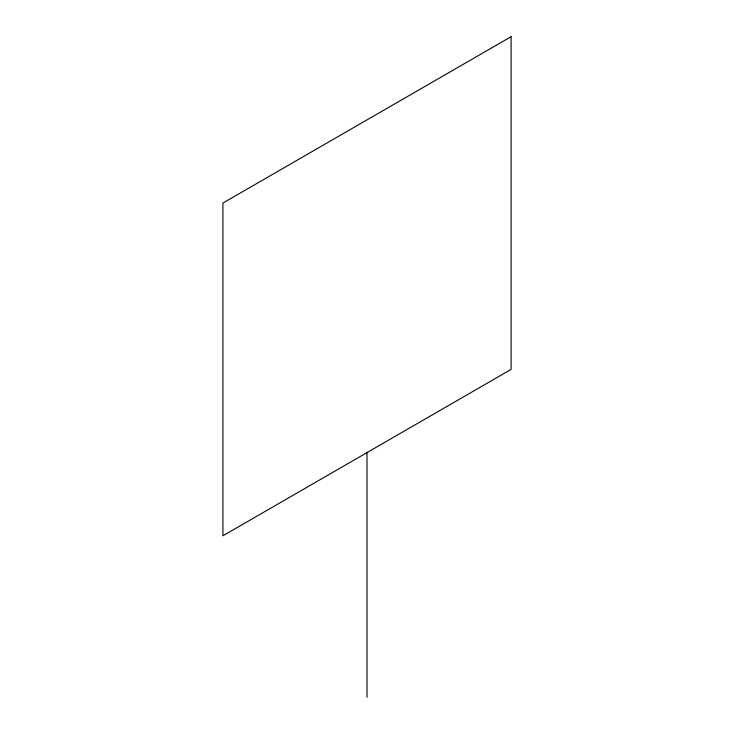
<?xml version="1.0" encoding="UTF-8"?>
<svg xmlns="http://www.w3.org/2000/svg" width="734" height="734" viewBox="0 0 734 734"><rect width="100%" height="100%" fill="white"/><g stroke="black" fill="none" stroke-linecap="round" stroke-linejoin="round"><path stroke-width="1.1" d="M367 452.603L367 697.3M511.075 36.7L222.925 203.061L222.925 535.783L511.075 369.422L511.075 36.7"/></g></svg>
